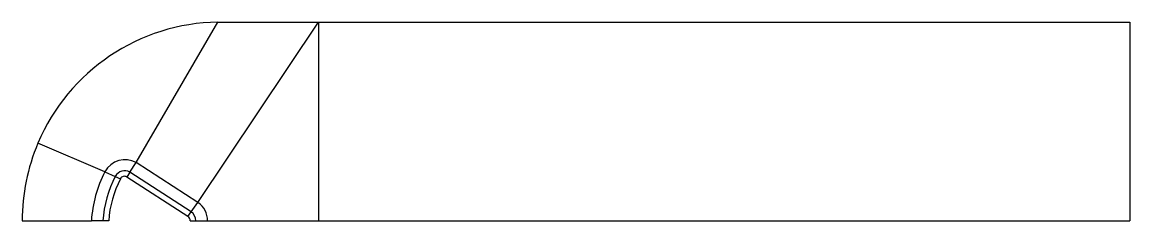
# Model space of a CAD drawing. Header units: inches. Extents: x 0 to 1921, y 0 to 345.
import ezdxf

# ---------------------------------------------------------------- set-up
doc = ezdxf.new("R2010")
doc.units = ezdxf.units.IN
doc.header["$MEASUREMENT"] = 0

msp = doc.modelspace()

# ---------------------------------------------------------------- linework, layer by layer
at = {"color": 7, "linetype": 'Continuous'}
for p, q in [((197.9, 101.2), (339.6, 344.7)), ((305, 31.9), (513.8, 344.7)), ((339.6, 344.7), (513.8, 344.7)), ((513.8, 344.7), (1921.4, 344.7)), ((513.8, 344.7), (513.8, 0)), ((1921.4, 344.7), (1921.4, 0)), ((143.6, 85.3), (27.3, 134.5)), ((187, 84.4), (197.9, 101.2)), ((305, 31.9), (197.9, 101.2)), ((143.6, 85.3), (161.6, 77.1)), ((161.6, 77.1), (170.6, 73.1)), ((187, 84.4), (181.6, 76)), ((293.2, 15.8), (187, 84.4)), ((287.3, 7.7), (181.6, 76)), ((293.2, 15.8), (305, 31.9)), ((0, 0), (120.1, 0)), ((140.1, 0), (120.1, 0)), ((150.1, 0), (140.1, 0)), ((287.3, 7.7), (293.2, 15.8)), ((291.4, 0), (301.4, 0)), ((301.4, 0), (321.4, 0)), ((321.4, 0), (513.8, 0)), ((513.8, 0), (1921.4, 0))]:
    msp.add_line(p, q, dxfattribs=at)
for centre, radius, start, end in [((344.8, 0), 344.8, 90.8516, 157.0298), ((344.8, 0), 344.8, 157.0298, 180), ((178.7, 66.1), 40, 61.3489, 151.3489), ((339.6, -14.5), 220, 153.0349, 176.2275), ((335.7, -12.9), 196, 152.6506, 176.2275), ((177.9, 68.1), 18.7, 60.9691, 150.9691), ((177.4, 69.6), 7.7, 57.1133, 152.5221), ((334.5, -12.2), 184.8, 152.5221, 176.2275), ((284.4, 1.1), 37, 358.2276, 56.2336), ((282.3, 0), 9.15, 0.0083, 57.1133), ((281.9, -0.2), 19.5, 0.5112, 54.8216)]:
    msp.add_arc(centre, radius, start, end, dxfattribs=at)

doc.saveas('drawing.dxf')
